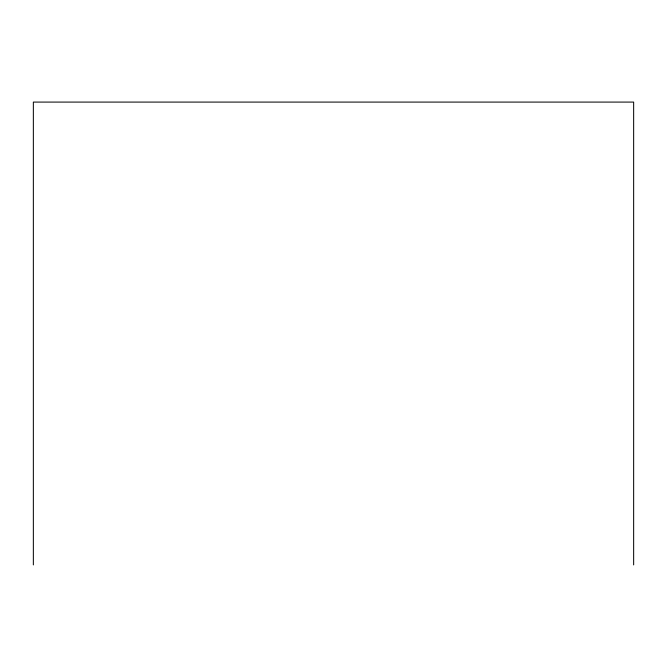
<?xml version="1.0" encoding="UTF-8"?>
<svg xmlns="http://www.w3.org/2000/svg" width="667" height="667" viewBox="0 0 667 667"><rect width="100%" height="100%" fill="white"/><g stroke="black" fill="none" stroke-linecap="round" stroke-linejoin="round"><path stroke-width="1" d="M633.65 564.916L633.65 102.084L33.35 102.084L33.35 564.916"/></g></svg>
